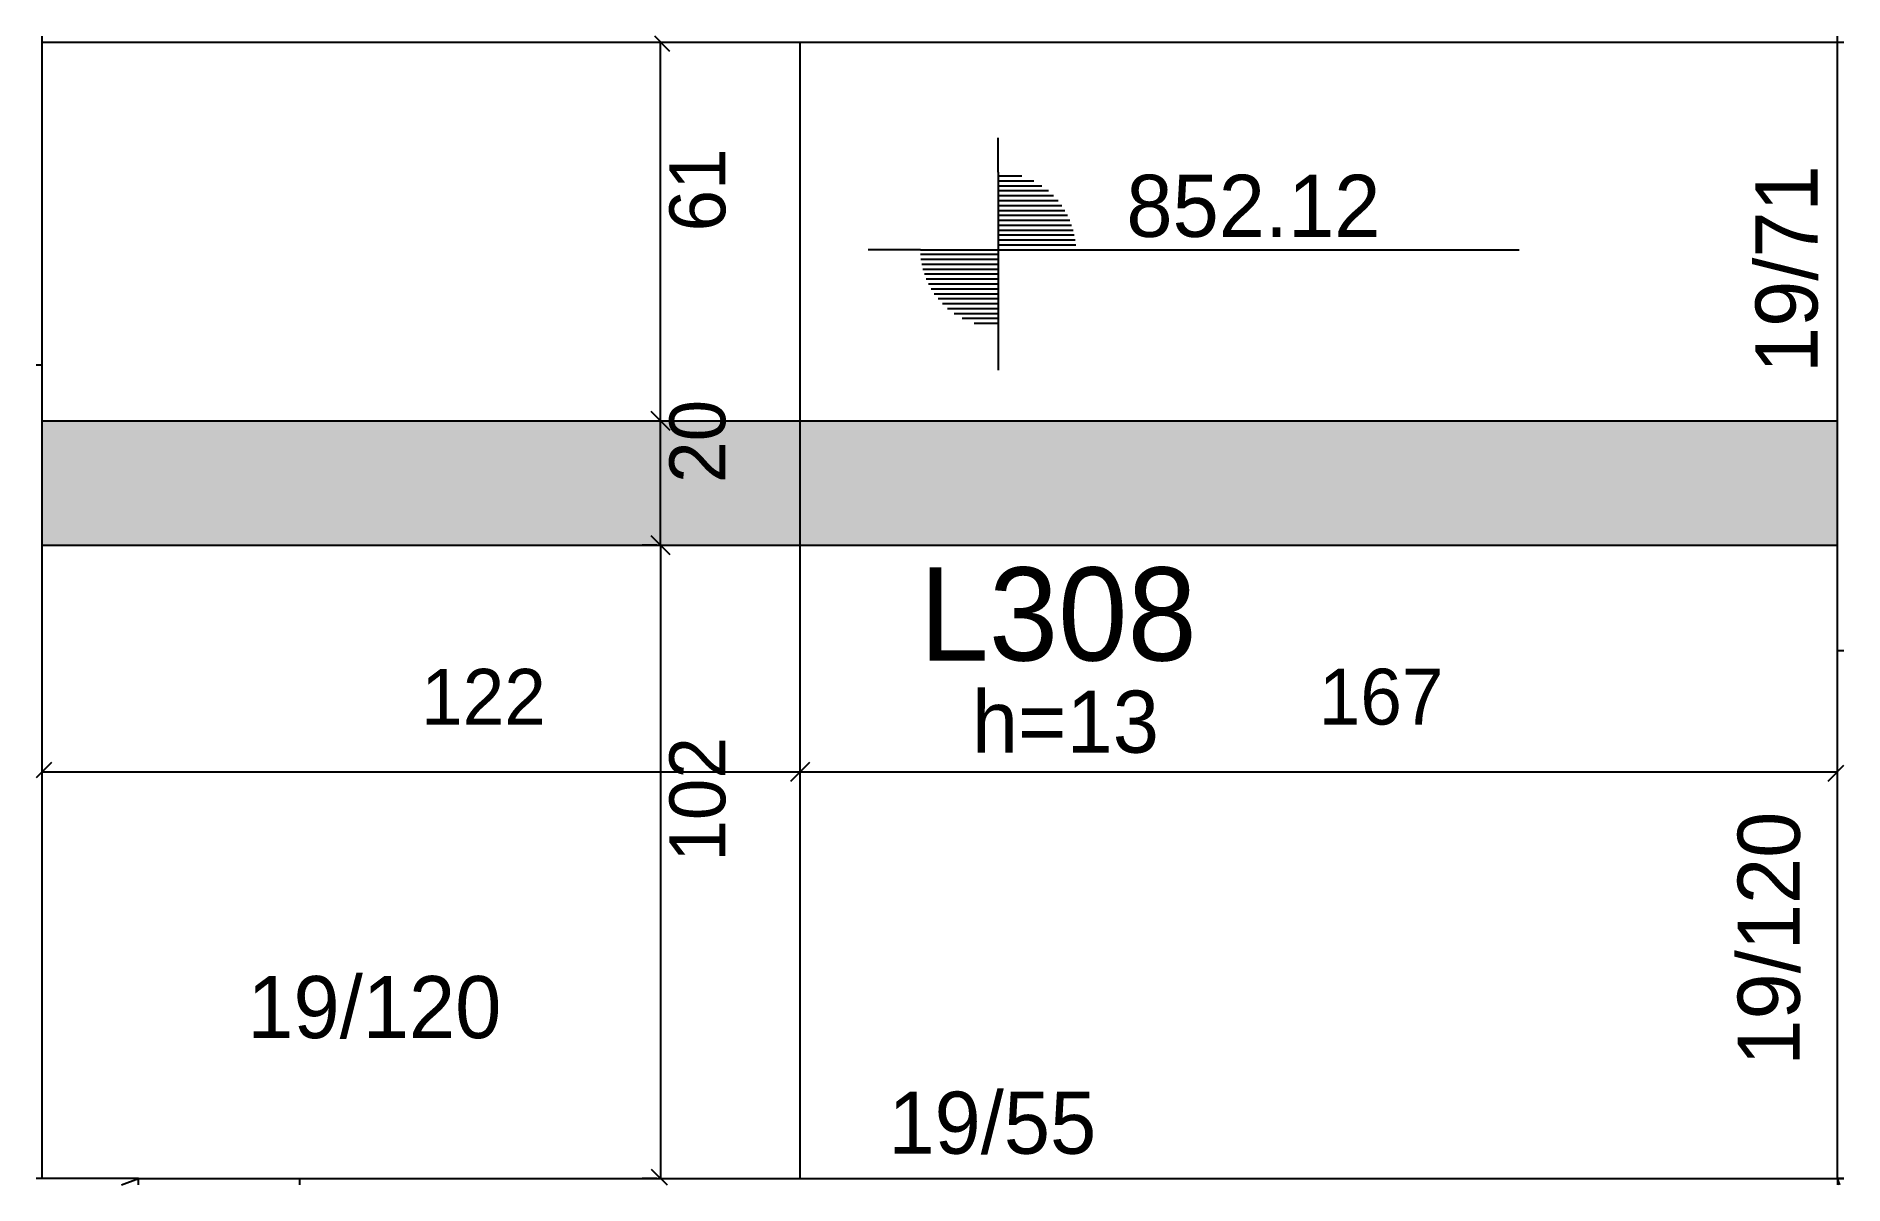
# Model space of a CAD drawing. Header units: metres. Extents: x 5788 to 6079, y 2610 to 2795.
import ezdxf

# ---------------------------------------------------------------- set-up
doc = ezdxf.new("R2010")
doc.units = ezdxf.units.M
for name, color, linetype in [('1', 7, 'Continuous'), ('3', 7, 'Continuous'), ('4', 7, 'Continuous'), ('7', 7, 'Continuous'), ('Hachura', 7, 'Continuous'), ('Painéis', 7, 'Continuous')]:
    doc.layers.add(name, color=color, linetype=linetype)

msp = doc.modelspace()

# ---------------------------------------------------------------- hatches: boundary and pattern name
at = {"layer": 'Hachura'}
h = msp.add_hatch(color=7, dxfattribs=at)
h.dxf.hatch_style = 1
h.paths.add_polyline_path([(6078.07, 2712.94), (6078.07, 2732.94), (5789.07, 2732.94), (5789.07, 2712.94), (6078.07, 2712.94)])

# ---------------------------------------------------------------- linework, layer by layer
at = {"layer": '1', "color": 1, "lineweight": 25}
for p, q in [((5801.83, 2609.9), (5804.57, 2610.94)), ((6078.46, 2609.9), (6078.07, 2610.94))]:
    msp.add_line(p, q, dxfattribs=at)
at = {"layer": '3', "color": 3, "lineweight": 25}
for p, q in [((5789.07, 2793.94), (6079.1, 2793.94)), ((6078.07, 2610.94), (6078.07, 2794.9)), ((5942.94, 2773), (5942.94, 2778.51)), ((5942.94, 2773), (5942.94, 2748)), ((5942.94, 2772.39), (5946.79, 2772.39)), ((5942.94, 2771.6), (5948.69, 2771.6)), ((5942.94, 2770.81), (5950.01, 2770.81)), ((5942.94, 2770.02), (5951.05, 2770.02)), ((5942.94, 2769.22), (5951.89, 2769.22)), ((5942.94, 2768.43), (5952.6, 2768.43)), ((5942.94, 2767.64), (5953.2, 2767.64)), ((5942.94, 2766.84), (5953.71, 2766.84)), ((5942.94, 2766.05), (5954.14, 2766.05)), ((5942.94, 2765.26), (5954.5, 2765.26)), ((5942.94, 2764.47), (5954.79, 2764.47)), ((5942.94, 2763.67), (5955.03, 2763.67)), ((5942.94, 2762.88), (5955.21, 2762.88)), ((5942.94, 2762.09), (5955.34, 2762.09)), ((5930.44, 2760.5), (5922.01, 2760.5)), ((5930.44, 2760.5), (5955.44, 2760.5)), ((5942.94, 2759.71), (5930.44, 2759.71)), ((5942.94, 2758.92), (5930.54, 2758.92)), ((5942.94, 2761.29), (5955.44, 2761.29)), ((5955.44, 2760.5), (6026.86, 2760.5)), ((5942.94, 2758.12), (5930.67, 2758.12)), ((5942.94, 2757.33), (5930.85, 2757.33)), ((5942.94, 2756.54), (5931.08, 2756.54)), ((5942.94, 2755.75), (5931.38, 2755.75)), ((5942.94, 2754.95), (5931.74, 2754.95)), ((5942.94, 2754.16), (5932.17, 2754.16)), ((5942.94, 2753.37), (5932.68, 2753.37)), ((5942.94, 2752.57), (5933.28, 2752.57)), ((5942.94, 2751.78), (5933.98, 2751.78)), ((5942.94, 2750.99), (5934.83, 2750.99)), ((5942.94, 2750.2), (5935.87, 2750.2)), ((5942.94, 2749.4), (5937.19, 2749.4)), ((5942.94, 2748.61), (5939.09, 2748.61)), ((5942.94, 2748), (5942.94, 2741.13)), ((6078.07, 2695.94), (6079.1, 2695.94)), ((5804.57, 2610.94), (6079.1, 2610.94)), ((5830.57, 2609.9), (5830.57, 2610.94))]:
    msp.add_line(p, q, dxfattribs=at)
msp.add_lwpolyline([(5789.07, 2610.94), (5789.07, 2741.94)], dxfattribs=at)
at = {"layer": '7', "color": 7, "lineweight": 25}
for points in [[(5789.07, 2741.94), (5789.07, 2794.9)], [(5788.1, 2741.94), (5789.07, 2741.94)], [(5804.57, 2610.94), (5788.1, 2610.94)], [(5804.57, 2609.9), (5804.57, 2610.94)], [(6079.1, 2610.94), (6078.07, 2610.94)], [(6078.07, 2610.94), (6078.07, 2609.9)]]:
    msp.add_lwpolyline(points, dxfattribs=at)
at = {"layer": 'Painéis', "color": 0, "lineweight": 25}
for p, q in [((5890.13, 2792.44), (5887.67, 2794.9)), ((5890.13, 2731.44), (5887.13, 2734.44)), ((5887.13, 2734.44), (5890.13, 2731.44)), ((5890.13, 2711.44), (5887.13, 2714.44)), ((5887.13, 2714.44), (5890.13, 2711.44)), ((5790.57, 2677.94), (5788.1, 2675.47)), ((5909.57, 2674.94), (5912.57, 2677.94)), ((5912.57, 2677.94), (5909.57, 2674.94)), ((6076.57, 2674.94), (6079.1, 2677.47)), ((5887.13, 2612.44), (5889.67, 2609.9))]:
    msp.add_line(p, q, dxfattribs=at)
at = {"layer": 'Painéis', "color": 4, "lineweight": 25}
for p, q in [((5888.63, 2732.94), (5888.63, 2793.94)), ((5888.63, 2712.94), (5888.63, 2732.94)), ((5888.01, 2712.94), (5885.63, 2712.94)), ((5888.63, 2712.94), (5888.63, 2610.94)), ((5789.07, 2676.44), (5911.07, 2676.44)), ((5911.07, 2676.44), (6078.07, 2676.44)), ((5888.01, 2610.94), (5885.63, 2610.94))]:
    msp.add_line(p, q, dxfattribs=at)
at = {"layer": 'Painéis', "color": 200, "lineweight": 25}
for p, q in [((5911.07, 2610.94), (5911.07, 2793.94)), ((5789.07, 2732.94), (6078.07, 2732.94)), ((5789.07, 2712.94), (6078.07, 2712.94))]:
    msp.add_line(p, q, dxfattribs=at)

# ---------------------------------------------------------------- texts
at = {"layer": '3', "color": 3, "lineweight": 25}
for s, p in [('19/71', (6074.87, 2740.63)), ('19/120', (6072.01, 2629.1))]:
    msp.add_text(s, height=10, rotation=90, dxfattribs=at).set_placement(p)
for s, p in [('852.12', (5963.6, 2762.57)), ('h=13', (5938.73, 2679.5)), ('19/120', (5822.09, 2633.53)), ('19/55', (5925.29, 2614.91))]:
    msp.add_text(s, height=10, dxfattribs=at).set_placement(p)
at = {"layer": '4', "color": 4, "lineweight": 25}
msp.add_text('L308', height=15, dxfattribs=at).set_placement((5930.31, 2694.34))
at = {"layer": 'Painéis', "color": 240, "lineweight": 25}
for s, p in [('61', (5899.04, 2763.44)), ('20', (5899.04, 2722.94)), ('102', (5899.04, 2661.94))]:
    msp.add_text(s, height=9, rotation=90, dxfattribs=at).set_placement(p)
for s, p in [('122', (5850.07, 2683.99)), ('167', (5994.57, 2684.03))]:
    msp.add_text(s, height=9, dxfattribs=at).set_placement(p)

doc.saveas('drawing.dxf')
